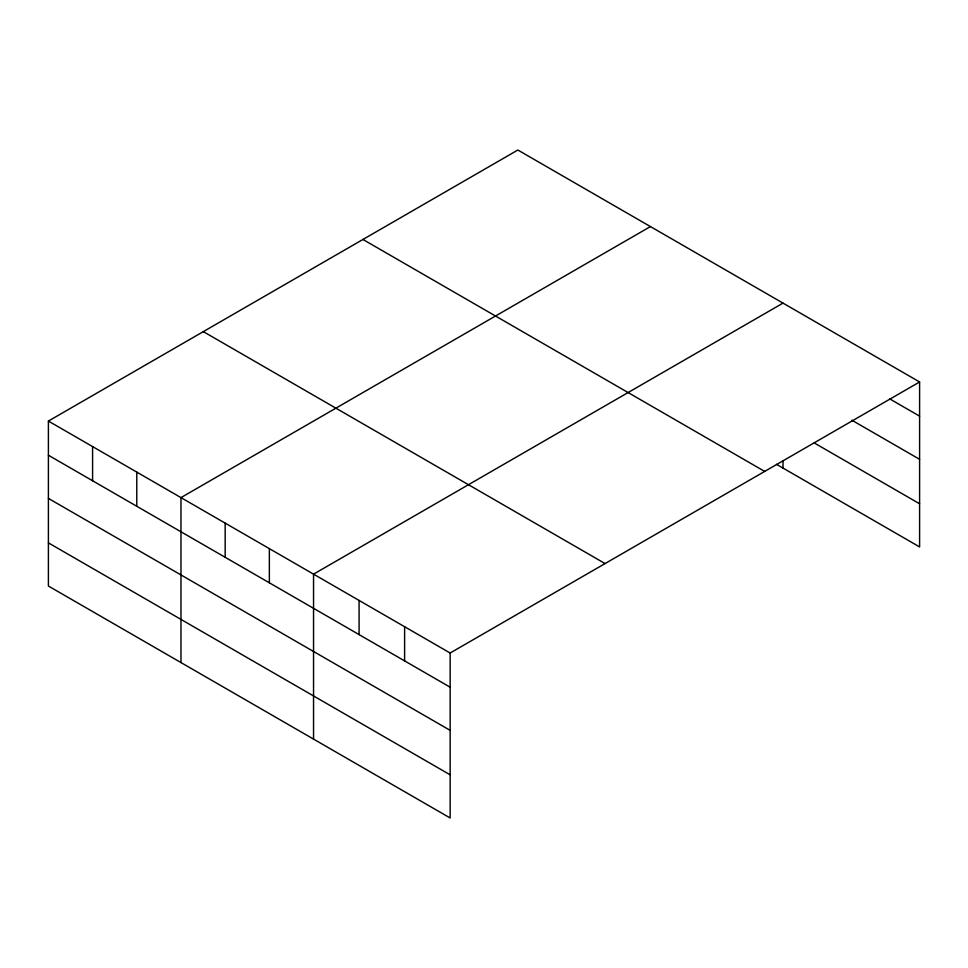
<?xml version="1.0" encoding="UTF-8"?>
<svg xmlns="http://www.w3.org/2000/svg" width="968" height="968" viewBox="0 0 968 968"><rect width="100%" height="100%" fill="white"/><g stroke="black" fill="none" stroke-linecap="round" stroke-linejoin="round"><path stroke-width="1.45" d="M48.4 421.068L450.144 653.013L450.144 817.972L48.4 586.027L48.4 421.068L517.856 150.028L919.6 381.973L919.6 546.932L776.505 464.313M650.435 226.572L180.98 497.613L180.98 662.572M783.003 303.117L313.547 574.157L313.547 739.104M450.144 653.013L919.6 381.973M889.677 398.864L919.6 416.143M851.949 420.245L919.6 459.304M814.233 442.933L919.6 503.771M362.939 239.471L764.684 471.416M203.316 331.625L605.061 563.57M48.4 455.238L450.144 687.183M48.4 498.399L450.144 730.344M48.4 542.866L450.144 774.811M783.003 460.635L783.003 468.076M404.612 626.732L404.612 660.89M359.08 600.438L359.08 634.609M269.358 548.638L269.358 582.809M225.169 523.119L225.169 557.29M136.778 472.094L136.778 506.264M92.589 446.587L92.589 480.745"/></g></svg>
